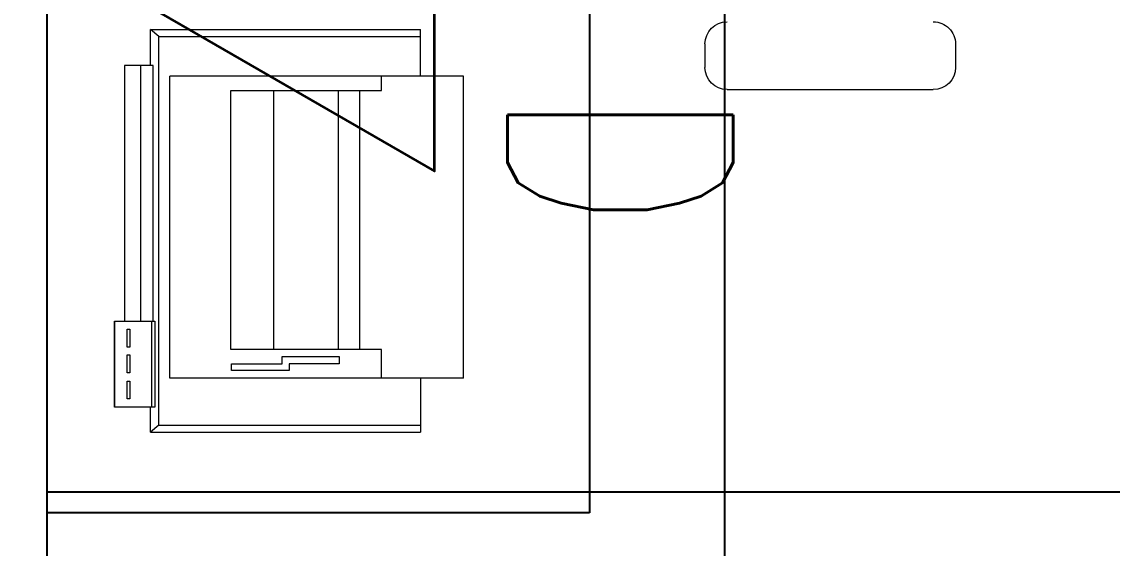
# Model space of a CAD drawing. Extents: x -560814 to 57327, y -29287 to 19916.
# Drawn here: x 19193 to 20158, y 2598 to 3064 of the extents above; entities that cross this region are included whole.
import ezdxf

# ---------------------------------------------------------------- set-up
doc = ezdxf.new("R2010")
doc.units = 0
doc.header["$LTSCALE"] = 0.25
doc.linetypes.add('DASHDOT', pattern=[25.4, 12.7, -6.35, 0, -6.35])
doc.layers.add('01-First Floor$0$FALSE CEILING', color=251, linetype='Continuous')
for name, color, linetype, lineweight in [('01-First Floor$0$LOADING', 253, 'Continuous', 5), ('01-First Floor$0$Walls', 251, 'Continuous', 5), ('E-LITE-CLNG-CNDT', 6, 'DASHDOT', 35), ('T-DATA-DEVC-TYPE', 2, 'Continuous', 25), ('T-DATA-DIM', 251, 'DASHDOT', 25), ('T-DATA-WALL @ 100', 33, 'Continuous', 35)]:
    doc.layers.add(name, color=color, linetype=linetype, lineweight=lineweight)
doc.styles.add('DC_SIMPLEX', font='SIMPLEX.shx', dxfattribs={"width": 0.7})
doc.dimstyles.new('DevCad-MM', dxfattribs={"dimscale": 0.01, "dimtxt": 2, "dimasz": 2, "dimexe": 1, "dimexo": 1, "dimgap": 0.6, "dimtad": 1, "dimdec": 0, "dimrnd": 10, "dimzin": 1, "dimdsep": 46, "dimtxsty": 'DC_SIMPLEX', "dimblk1": 'OBLIQUE', "dimblk2": 'OBLIQUE', "dimsah": 1, "dimcen": 3, "dimclrd": 256, "dimclre": 256, "dimclrt": 45, "dimadec": 0, "dimazin": 0, "dimtfac": 1, "dimtdec": 0, "dimtix": 1, "dimtmove": 2, "dimatfit": 2, "dimldrblk": 'OBLIQUE', "dimfxl": 1, "dimtolj": 1, "dimtzin": 0, "dimarcsym": 0})

# ---------------------------------------------------------------- blocks, each defined once
blk = doc.blocks.new('*U62')
blk.add_hatch(color=254).paths.add_polyline_path([(1.75, 3.0308), (0.0003, 3.0309), (0, 0)])
blk.add_line((0, 0), (0.0003, 3.0309))
blk.add_lwpolyline([(1.75, 3.0308), (0, 0), (-1.75, 3.0311)], close=True)
at = {"layer": 'T-DATA-DEVC-TYPE', "style": 'DC_SIMPLEX', "width": 0.7, "flags": 8}
blk.add_attdef('DC_TYPE', (2.6822, 5.6339), '', height=2, rotation=360, dxfattribs=at)
blk = doc.blocks.new('01-First Floor$0$ME19011A-P')
for p, q in [((-0.425, 0), (0.425, 0)), ((-0.425, 0), (-0.425, -0.015)), ((0.425, 0), (0.425, -0.015)), ((-0.425, -0.015), (0.425, -0.015)), ((-0.36, -0.015), (-0.36, -0.01976)), ((-0.24, -0.015), (-0.24, -0.01976)), ((-0.15, -0.015), (-0.15, -0.04)), ((0, -0.015), (0, -0.04)), ((0.1, -0.015), (0.1, -0.045)), ((0.2, -0.045), (0.2, -0.015)), ((0.28178, -0.015), (0.24845, -0.015)), ((0.24845, -0.02435), (0.24845, -0.015)), ((0.28178, -0.02435), (0.28178, -0.015)), ((0.32108, -0.015), (0.28774, -0.015)), ((0.28774, -0.015), (0.28774, -0.0531)), ((0.32108, -0.0531), (0.32108, -0.015)), ((0.36226, -0.015), (0.32892, -0.015)), ((0.32892, -0.015), (0.32892, -0.0531)), ((0.36226, -0.0531), (0.36226, -0.015)), ((0.36822, -0.02435), (0.36822, -0.015)), ((0.36822, -0.015), (0.40155, -0.015)), ((0.40155, -0.02435), (0.40155, -0.015)), ((-0.3675, -0.01976), (-0.2325, -0.01976)), ((-0.3675, -0.01976), (-0.3675, -0.03988)), ((-0.2325, -0.01976), (-0.2325, -0.03988)), ((-0.15, -0.025), (0, -0.025)), ((0.28178, -0.02435), (0.24845, -0.02435)), ((0.32108, -0.02435), (0.28774, -0.02435)), ((0.36226, -0.02435), (0.32892, -0.02435)), ((0.36822, -0.02435), (0.40155, -0.02435)), ((-0.0606, -0.03707), (-0.07872, -0.0432)), ((-0.04022, -0.03121), (-0.04959, -0.03372)), ((-0.03763, -0.04087), (-0.04022, -0.03121)), ((0.1, -0.035), (0.2, -0.035)), ((-0.3675, -0.03988), (-0.2325, -0.03988)), ((-0.15, -0.04), (-0.1187, -0.04)), ((-0.0887, -0.04), (-0.0637, -0.04)), ((-0.07872, -0.0432), (-0.07697, -0.04974)), ((-0.05821, -0.04599), (-0.07697, -0.04974)), ((-0.047, -0.04338), (-0.03763, -0.04087)), ((-0.03786, -0.04), (0, -0.04)), ((0.1, -0.045), (0.2, -0.045)), ((0.28774, -0.0531), (0.32108, -0.0531)), ((0.32892, -0.0531), (0.36226, -0.0531))]:
    blk.add_line(p, q)
at = {"color": 8, "const_width": 0.000601}
for points in [[(0.30441, -0.0531, -0.184574), (0.29769, -0.06362, -1.44364), (0.29611, -0.05809, -0.837915), (0.2969, -0.06639, -0.30536), (0.28385, -0.06204, -1.584726), (0.28939, -0.06085, -0.253153), (0.28267, -0.06837, -0.874198), (0.27753, -0.05848, -0.915253), (0.27906, -0.06576, -0.223821), (0.26832, -0.06437, -1.703343), (0.27199, -0.05967, -0.588962), (0.26211, -0.06797, -0.717795), (0.2625, -0.05809, -0.983104), (0.26448, -0.06441, -0.326362), (0.25341, -0.06085, -0.758716), (0.26092, -0.05136, -0.906186), (0.25934, -0.0565, -0.189488), (0.25262, -0.05215, -0.7948), (0.26132, -0.04226, -1.223996), (0.25736, -0.04701, -0.072149), (0.25341, -0.04028, -0.645886), (0.26092, -0.03237, -1.366917), (0.25736, -0.03712, -0.078415), (0.2542, -0.03079, -0.723006), (0.26132, -0.02565, -1.105484), (0.25815, -0.02921, -0.221197), (0.2566, -0.02435, -0.221197)], [(0.34559, -0.0531, 0.184574), (0.35231, -0.06362, 1.44364), (0.35389, -0.05809, 0.837915), (0.3531, -0.06639, 0.30536), (0.36615, -0.06204, 1.584726), (0.36061, -0.06085, 0.253153), (0.36733, -0.06837, 0.874198), (0.37247, -0.05848, 0.915253), (0.37094, -0.06576, 0.223821), (0.38168, -0.06437, 1.703343), (0.37801, -0.05967, 0.588962), (0.38789, -0.06797, 0.717795), (0.3875, -0.05809, 0.983104), (0.38552, -0.06441, 0.326362), (0.39659, -0.06085, 0.758716), (0.38908, -0.05136, 0.906186), (0.39066, -0.0565, 0.189488), (0.39738, -0.05215, 0.7948), (0.38868, -0.04226, 1.223996), (0.39264, -0.04701, 0.072149), (0.39659, -0.04028, 0.645886), (0.38908, -0.03237, 1.366917), (0.39264, -0.03712, 0.078415), (0.3958, -0.03079, 0.723006), (0.38868, -0.02565, 1.105484), (0.39185, -0.02921, 0.221197), (0.3934, -0.02435, 0.221197)]]:
    blk.add_lwpolyline(points, format="xyb", dxfattribs=at)
blk.add_lwpolyline([(-0.1187, -0.04818), (-0.0887, -0.04818), (-0.0887, -0.03818), (-0.1187, -0.03818)], close=True)
blk.add_circle((-0.0537, -0.04), 0.0075)
for centre, radius, start, end in [((-0.1037, -0.04), 0.01, 10.4593, 169.5407), ((-0.1037, -0.04), 0.0075, 14.00752, 165.99248), ((-0.0537, -0.04), 0.01, 45, 180)]:
    blk.add_arc(centre, radius, start, end)
blk = doc.blocks.new('01-First Floor$0$M.44.57.64')
at = {"layer": '01-First Floor$0$LOADING', "xscale": 1000.000000000002, "yscale": 1000.000000000002, "zscale": 1000.000000000002, "rotation": 225.9999036123427}
blk.add_blockref('01-First Floor$0$ME19011A-P', (-80806.89, 16720.74), dxfattribs=at)
blk = doc.blocks.new('01-First Floor$0$ITPPLT2C-P')
at = {"color": 0}
for p, q in [((0.02286, 0.03177), (0.26184, 0.03177)), ((0.03041, 0.02557), (0.02286, 0.03177)), ((0.02286, 0), (0.02286, 0.03177)), ((0.26184, -0.00959), (0.26184, 0.03177)), ((0.03041, -0.31823), (0.03041, 0.02557)), ((0.03041, 0.02557), (0.26184, 0.02557)), ((0, 0), (0, -0.22622)), ((0.02518, 0), (0, 0)), ((0.01395, 0), (0.01395, -0.22622)), ((0.02518, 0), (0.01395, 0)), ((0.02518, -0.22622), (0.02518, 0)), ((0.0401, -0.27688), (0.0401, -0.00959)), ((0.3, -0.00959), (0.0401, -0.00959)), ((0.22741, -0.02218), (0.22741, -0.00959)), ((0.3, -0.27688), (0.3, -0.00959)), ((0.09395, -0.2515), (0.09395, -0.02218)), ((0.09395, -0.02218), (0.22741, -0.02218)), ((0.13211, -0.2515), (0.13211, -0.02218)), ((0.18945, -0.2515), (0.18945, -0.02218)), ((0.20824, -0.2515), (0.20824, -0.02218)), ((-0.0091, -0.22622), (0.02673, -0.22622)), ((-0.0091, -0.30235), (-0.0091, -0.22622)), ((-0.00872, -0.22622), (0.02363, -0.22622)), ((-0.00872, -0.30235), (-0.00872, -0.22622)), ((0, -0.22622), (0.02518, -0.22622)), ((0.01395, -0.22622), (0.02518, -0.22622)), ((0.02363, -0.22622), (0.02363, -0.30235)), ((0.02673, -0.22622), (0.02673, -0.30235)), ((0.00232, -0.24947), (0.00232, -0.23339)), ((0.00232, -0.23339), (0.00446, -0.23339)), ((0.00446, -0.23339), (0.00446, -0.24947)), ((0.00446, -0.24947), (0.00232, -0.24947)), ((0.00232, -0.27213), (0.00232, -0.25625)), ((0.00232, -0.25625), (0.00446, -0.25625)), ((0.00446, -0.25625), (0.00446, -0.27213)), ((0.22741, -0.2515), (0.09395, -0.2515)), ((0.13947, -0.2575), (0.19003, -0.2575)), ((0.13947, -0.26409), (0.13947, -0.2575)), ((0.19003, -0.2575), (0.19003, -0.26409)), ((0.22741, -0.27688), (0.22741, -0.2515)), ((0.09472, -0.2701), (0.09472, -0.26409)), ((0.09472, -0.26409), (0.13947, -0.26409)), ((0.14567, -0.2701), (0.09472, -0.2701)), ((0.19003, -0.26409), (0.14567, -0.26409)), ((0.14567, -0.26409), (0.14567, -0.2701)), ((0.00446, -0.27213), (0.00232, -0.27213)), ((0.00232, -0.29499), (0.00232, -0.2793)), ((0.00232, -0.2793), (0.00446, -0.2793)), ((0.00446, -0.2793), (0.00446, -0.29499)), ((0.3, -0.27688), (0.0401, -0.27688)), ((0.26184, -0.27688), (0.26184, -0.32462)), ((0.00446, -0.29499), (0.00232, -0.29499)), ((0.02673, -0.30235), (-0.0091, -0.30235)), ((0.02363, -0.30235), (-0.00872, -0.30235)), ((0.02286, -0.32462), (0.02286, -0.30235)), ((0.03041, -0.31823), (0.02286, -0.32462)), ((0.03041, -0.31823), (0.26184, -0.31823)), ((0.02286, -0.32462), (0.26184, -0.32462))]:
    blk.add_line(p, q, dxfattribs=at)
blk = doc.blocks.new('01-First Floor$0$GF21018-P')
at = {"color": 0}
for p, q in [((0.25963, 0.34221), (0.2804, 0.34221)), ((0.30001, 0.32259), (0.30001, 0.14)), ((0.25963, 0.12039), (0.2804, 0.12039))]:
    blk.add_line(p, q, dxfattribs=at)
for centre, start, end in [((0.25963, 0.32259), 90, 180), ((0.2804, 0.32259), 0, 90), ((0.25963, 0.14), 180, 270), ((0.2804, 0.14), 270, 0)]:
    blk.add_arc(centre, 0.01962, start, end, dxfattribs=at)
blk = doc.blocks.new('01-First Floor')
at = {"layer": '01-First Floor$0$FALSE CEILING', "linetype": 'Continuous'}
for p, q in [((19815.56, 1447.62), (19815.56, 5010)), ((19215.56, 2647.62), (23215.47, 2647.62))]:
    blk.add_line(p, q, dxfattribs=at)
at = {"layer": '01-First Floor$0$FALSE CEILING'}
for p, q in [((19695.56, 4530, -0.1), (19695.56, 2629.1, -0.1)), ((19695.56, 2629.1, -0.1), (19215.56, 2629.1, -0.1))]:
    blk.add_line(p, q, dxfattribs=at)
at = {"layer": '01-First Floor$0$FALSE CEILING', "elevation": 0}
blk.add_lwpolyline([(23215.47, 1447.62), (19215.56, 1447.62), (19215.56, 5010), (23215.47, 5010)], close=True, dxfattribs=at)
at = {"layer": '01-First Floor$0$LOADING'}
for p, q in [((19695.56, 4530, -0.1), (19695.56, 2629.1, -0.1)), ((19695.56, 2629.1, -0.1), (19215.56, 2629.1, -0.1))]:
    blk.add_line(p, q, dxfattribs=at)
at = {"layer": '01-First Floor$0$Walls'}
blk.add_line((19215.56, 1447.62), (19215.56, 5010), dxfattribs=at)
at = {"layer": '01-First Floor$0$LOADING', "extrusion": (7.77426e-06, 2.24021e-05, 1), "xscale": -1000, "yscale": 1000.000000000001, "zscale": 1000.000000000001, "rotation": 90.00141075505212}
blk.add_blockref('01-First Floor$0$GF21018-P', (20140.04, 3303.57, 0.13), dxfattribs=at)
at = {"layer": '01-First Floor$0$LOADING', "extrusion": (-7.77425e-06, 2.55393e-17, -1), "xscale": -1000, "yscale": 999.9999999999976, "zscale": 1000}
blk.add_blockref('01-First Floor$0$ITPPLT2C-P', (-19284.06, 3024.98, -0.05), dxfattribs=at)
at = {"layer": '01-First Floor$0$LOADING', "xscale": -1, "rotation": 135.9999036123427}
blk.add_blockref('01-First Floor$0$M.44.57.64', (88858.3, -41711.43, -0.1), dxfattribs=at)
blk = doc.blocks.new('_OBLIQUE')
at = {"color": 0, "linetype": 'ByBlock'}
blk.add_line((-0.5, -0.5), (0.5, 0.5), dxfattribs=at)
blk = doc.blocks.new('*D144')
at = {"layer": 'Defpoints', "color": 0, "linetype": 'Continuous', "transparency": 16777216}
for p in [(19255.15, 3106.47, -0.1), (19255.15, 1447.62, 0), (20186.97, 1447.62)]:
    blk.add_point(p, dxfattribs=at)
at = {"layer": 'T-DATA-DIM', "linetype": 'Continuous', "lineweight": -2, "transparency": 16777216}
for p, q in [((19355.15, 3106.47), (20286.97, 3106.47)), ((20186.97, 3106.47), (20186.97, 1447.62)), ((19355.15, 1447.62), (20286.97, 1447.62))]:
    blk.add_line(p, q, dxfattribs=at)
at = {"layer": 'T-DATA-DIM', "linetype": 'Continuous', "lineweight": -2, "transparency": 16777216, "xscale": 200, "yscale": 200, "zscale": 200}
for p, rotation in [((20186.97, 3106.47), 90), ((20186.97, 1447.62), 270)]:
    blk.add_blockref('_OBLIQUE', p, dxfattribs=dict(at, rotation=rotation))
at = {"layer": 'T-DATA-DIM', "color": 45, "linetype": 'Continuous', "transparency": 16777216, "insert": (20026.97, 2277.05), "char_height": 200, "attachment_point": 5, "rotation": 90, "style": 'DC_SIMPLEX'}
blk.add_mtext('\\A1;1660', dxfattribs=at)

msp = doc.modelspace()

# ---------------------------------------------------------------- block references
at = {"layer": 'E-LITE-CLNG-CNDT'}
msp.add_blockref('01-First Floor', (0, 0), dxfattribs=at)
at = {"layer": 'T-DATA-WALL @ 100'}
ref = msp.add_blockref('*U62', (19255.15, 3106.47, -0.1), dxfattribs=dict(at, xscale=-100, yscale=100, zscale=100, rotation=270))
ref.add_attrib('DC_TYPE', 'D', (19622.94, 3005.21, -0.1), dxfattribs={"layer": 'T-DATA-DEVC-TYPE', "height": 200, "rotation": 270, "style": 'DC_SIMPLEX', "width": 0.7, "flags": 8})

# ---------------------------------------------------------------- dimensions: what is measured, and where the dimension line sits
at = {"layer": 'T-DATA-DIM', "linetype": 'Continuous'}
dim = msp.add_linear_dim(base=(20186.97, 1447.62), p1=(19255.15, 3106.47, -0.1), p2=(19255.15, 1447.62, 0), angle=90, dimstyle='DevCad-MM', dxfattribs=at)
dim.commit()
dim.dimension.update_dxf_attribs({"geometry": '*D144', "text_midpoint": (20026.97, 2277.05)})

doc.saveas('drawing.dxf')
